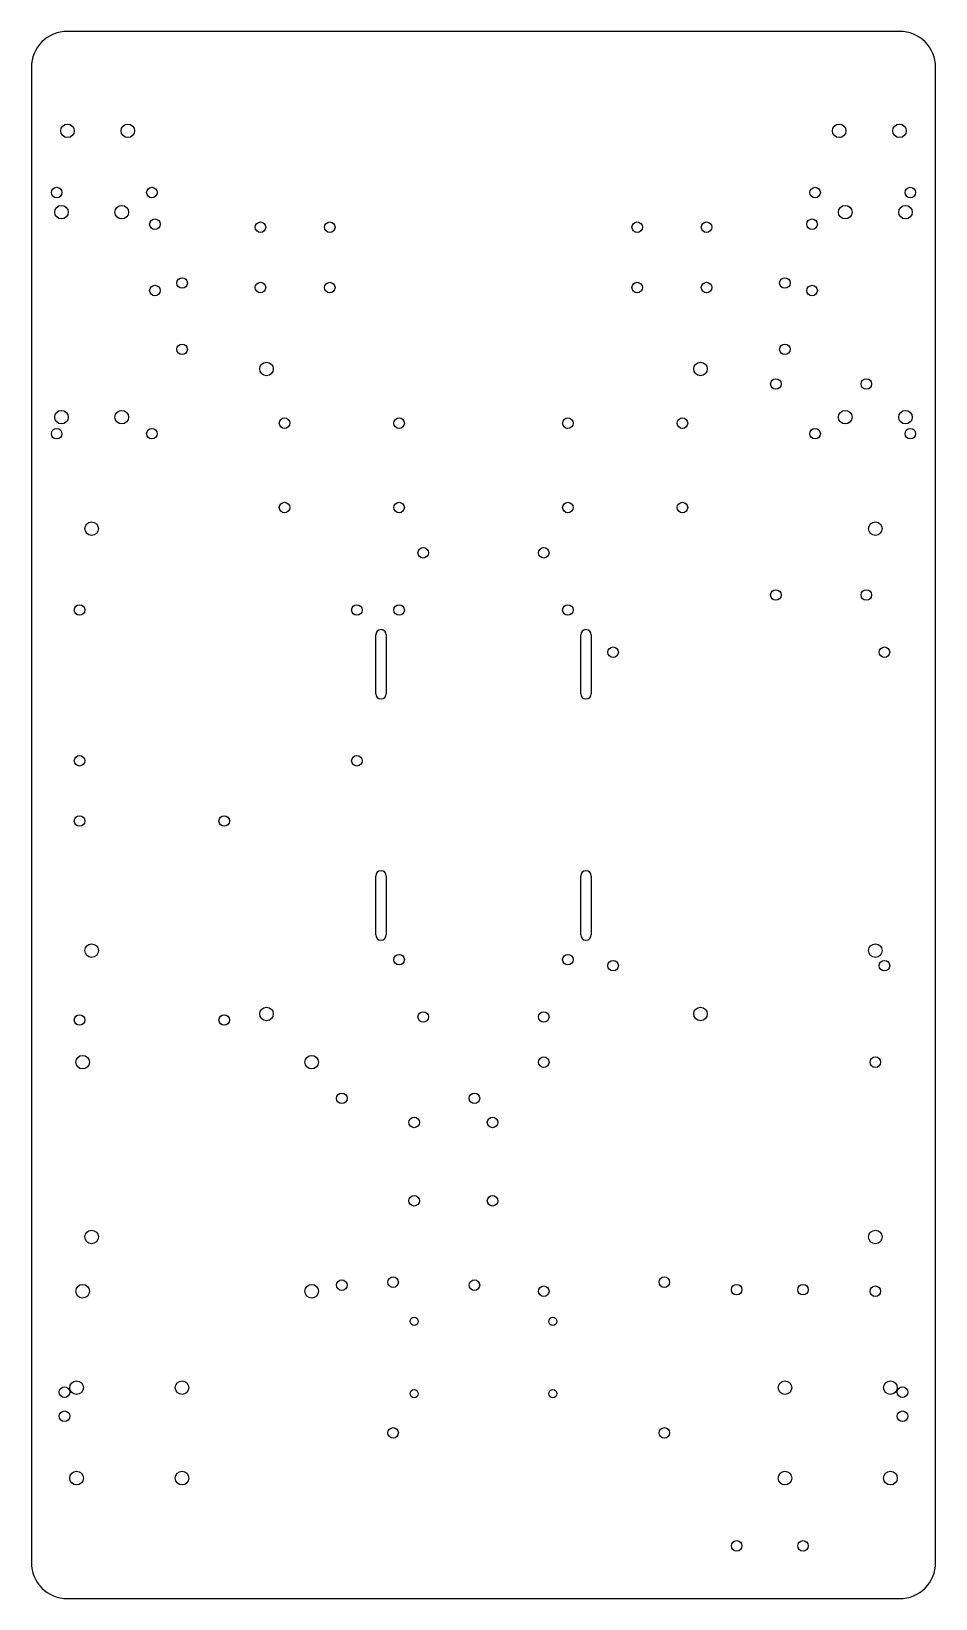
# Model space of a CAD drawing. Header units: millimetres. Extents: x -150 to 150, y 0 to 520.
import ezdxf

# ---------------------------------------------------------------- set-up
doc = ezdxf.new("R2010")
doc.units = ezdxf.units.MM

msp = doc.modelspace()

# ---------------------------------------------------------------- linework, layer by layer
for p, q in [((138, 520), (-138, 520)), ((-150, 508), (-150, 12)), ((150, 12), (150, 508)), ((-35.75, 300.25), (-35.75, 319.75)), ((-32.25, 319.75), (-32.25, 300.25)), ((32.25, 300.25), (32.25, 319.75)), ((35.75, 319.75), (35.75, 300.25)), ((-35.75, 220.25), (-35.75, 239.75)), ((-32.25, 239.75), (-32.25, 220.25)), ((32.25, 220.25), (32.25, 239.75)), ((35.75, 239.75), (35.75, 220.25)), ((-138, 0), (138, 0))]:
    msp.add_line(p, q)
for centre, radius in [((-138, 487), 2.25), ((-118, 487), 2.25), ((118, 487), 2.25), ((138, 487), 2.25), ((-141.6, 466.5), 1.75), ((-110, 466.5), 1.75), ((110, 466.5), 1.75), ((141.6, 466.5), 1.75), ((-140, 460), 2.25), ((-120, 460), 2.25), ((-109, 456), 1.75), ((109, 456), 1.75), ((120, 460), 2.25), ((140, 460), 2.25), ((-74, 455), 1.75), ((-51, 455), 1.75), ((51, 455), 1.75), ((74, 455), 1.75), ((-100, 436.5), 1.75), ((100, 436.5), 1.75), ((-109, 434), 1.75), ((-74, 435), 1.75), ((-51, 435), 1.75), ((51, 435), 1.75), ((74, 435), 1.75), ((109, 434), 1.75), ((-100, 414.5), 1.75), ((100, 414.5), 1.75), ((-72, 408), 2.25), ((72, 408), 2.25), ((97, 403), 1.75), ((127, 403), 1.75), ((-140, 392), 2.25), ((-120, 392), 2.25), ((-66, 390), 1.75), ((-28, 390), 1.75), ((28, 390), 1.75), ((66, 390), 1.75), ((120, 392), 2.25), ((140, 392), 2.25), ((-141.6, 386.5), 1.75), ((-110, 386.5), 1.75), ((110, 386.5), 1.75), ((141.6, 386.5), 1.75), ((-66, 362), 1.75), ((-28, 362), 1.75), ((28, 362), 1.75), ((66, 362), 1.75), ((-130, 355), 2.25), ((130, 355), 2.25), ((-20, 347), 1.75), ((20, 347), 1.75), ((97, 333), 1.75), ((127, 333), 1.75), ((-134, 328), 1.75), ((-42, 328), 1.75), ((-28, 328), 1.75), ((28, 328), 1.75), ((43, 314), 1.75), ((133, 314), 1.75), ((-134, 278), 1.75), ((-42, 278), 1.75), ((-134, 258), 1.75), ((-86, 258), 1.75), ((-130, 215), 2.25), ((-28, 212), 1.75), ((28, 212), 1.75), ((130, 215), 2.25), ((43, 210), 1.75), ((133, 210), 1.75), ((-134, 192), 1.75), ((-86, 192), 1.75), ((-72, 194), 2.25), ((-20, 193), 1.75), ((20, 193), 1.75), ((72, 194), 2.25), ((-133, 178), 2.25), ((-57, 178), 2.25), ((20, 178), 1.75), ((130, 178), 1.75), ((-47, 166), 1.75), ((-3, 166), 1.75), ((-23, 158), 1.75), ((3, 158), 1.75), ((-23, 132), 1.75), ((3, 132), 1.75), ((-130, 120), 2.25), ((130, 120), 2.25), ((-133, 102), 2.25), ((-57, 102), 2.25), ((-47, 104), 1.75), ((-30, 105), 1.75), ((-3, 104), 1.75), ((60, 105), 1.75), ((84, 102.5), 1.75), ((106, 102.5), 1.75), ((20, 102), 1.75), ((130, 102), 1.75), ((-23, 92), 1.35), ((23, 92), 1.35), ((-139, 68.51), 1.75), ((-135, 70), 2.25), ((-100, 70), 2.25), ((-23, 68), 1.35), ((23, 68), 1.35), ((100, 70), 2.25), ((135, 70), 2.25), ((139, 68.51), 1.75), ((-139, 60.51), 1.75), ((139, 60.51), 1.75), ((-30, 55), 1.75), ((60, 55), 1.75), ((-135, 40), 2.25), ((-100, 40), 2.25), ((100, 40), 2.25), ((135, 40), 2.25), ((84, 17.5), 1.75), ((106, 17.5), 1.75)]:
    msp.add_circle(centre, radius)
for centre, radius, start, end in [((-138, 508), 12, 90, 180), ((138, 508), 12, 0, 90), ((-34, 319.75), 1.75, 0, 180), ((34, 319.75), 1.75, 0, 180), ((-34, 300.25), 1.75, 180, 360), ((34, 300.25), 1.75, 180, 360), ((-34, 239.75), 1.75, 0, 180), ((34, 239.75), 1.75, 0, 180), ((-34, 220.25), 1.75, 180, 360), ((34, 220.25), 1.75, 180, 360), ((-138, 12), 12, 180, 270), ((138, 12), 12, -90, 0)]:
    msp.add_arc(centre, radius, start, end)

doc.saveas('drawing.dxf')
